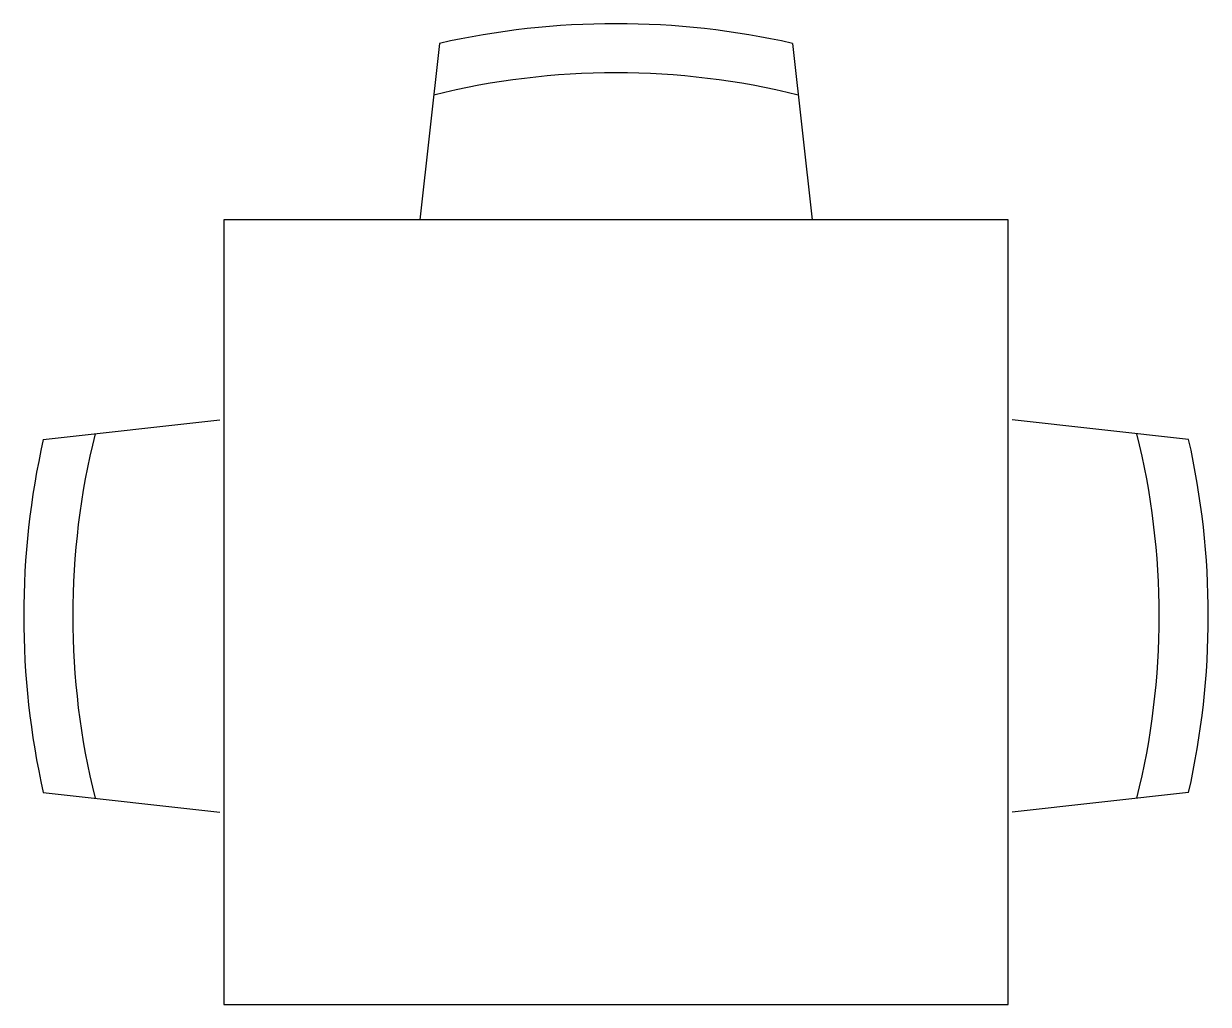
# Model space of a CAD drawing. Extents: x -369 to -248, y 1022 to 1122.
import ezdxf

# ---------------------------------------------------------------- set-up
doc = ezdxf.new("R2010")
doc.units = 0
doc.header["$LTSCALE"] = 30
doc.header["$MEASUREMENT"] = 0
doc.layers.get('0').update_dxf_attribs({"linetype": 'CONTINUOUS'})

msp = doc.modelspace()

# ---------------------------------------------------------------- linework, layer by layer
at = {"color": 7}
for p, q in [((-326.19, 1120.28), (-328.19, 1102.28)), ((-290.19, 1120.28), (-288.19, 1102.28)), ((-366.59, 1079.88), (-348.59, 1081.88)), ((-249.79, 1079.89), (-267.79, 1081.89)), ((-366.59, 1043.88), (-348.59, 1041.88)), ((-249.79, 1043.89), (-267.79, 1041.89))]:
    msp.add_line(p, q, dxfattribs=at)
msp.add_lwpolyline([(-348.19, 1102.28), (-348.19, 1022.28), (-268.19, 1022.28), (-268.19, 1102.28)], close=True, dxfattribs=at)
for centre, radius, start, end in [((-308.19, 1040.28), 82, 77.3196, 102.6804), ((-308.19, 1040.28), 77, 76.032, 103.968), ((-286.59, 1061.88), 77, 166.032, 193.968), ((-329.79, 1061.89), 77, 346.032, 13.968), ((-286.59, 1061.88), 82, 167.3196, 192.6804), ((-329.79, 1061.89), 82, 347.3196, 12.6804)]:
    msp.add_arc(centre, radius, start, end, dxfattribs=at)

doc.saveas('drawing.dxf')
